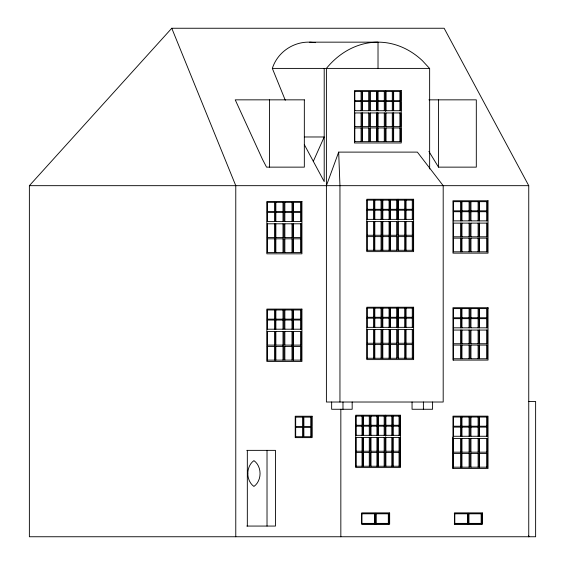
<?xml version="1.0" encoding="UTF-8"?>
<svg xmlns="http://www.w3.org/2000/svg" width="565" height="565" viewBox="0 0 565 565"><rect width="100%" height="100%" fill="white"/><g stroke="black" fill="none" stroke-linecap="round" stroke-linejoin="round"><path stroke-width="0.85" d="M452.961 468.526L452.961 416.151L488.033 416.151L488.033 468.526L452.961 468.526L452.961 437.162M528.748 535.881L528.748 536.75L528.748 185.673L444.132 28.25L171.767 28.25L29.373 185.673L29.373 536.75L535.627 536.75L535.627 401.482L528.36 401.482M326.401 185.673L338.675 152.112L417.366 152.112L443.193 185.673L443.193 402.019L326.401 402.019L326.401 68.407A89.764 72.991 -90 0 1 422.443 60.73L429.555 68.407M313.314 161.329L324.204 136.977L304.507 136.977M285.29 100.245L272.344 68.407C277.351 52.524 293.058 41.612 309.662 42.156L378.02 42.156L378.02 68.407M272.344 68.407L429.64 68.407L429.64 168.921M354.693 91.495L369.609 91.495L369.609 100.655L354.693 100.655M370.301 91.495L377.625 91.495L377.625 100.655L370.301 100.655M377.9 91.495L385.217 91.495L385.217 100.655L377.9 100.655M385.909 91.495L393.233 91.495L393.233 100.655L385.909 100.655M393.508 91.495L400.825 91.495L400.825 100.655L393.508 100.655M428.892 99.843L476.309 99.843L476.309 167.141L438.518 167.141L428.92 151.441M354.693 101.552L369.609 101.552L369.609 110.712L354.693 110.712M370.301 101.552L377.625 101.552L377.625 110.712L370.301 110.712M377.9 101.552L385.217 101.552L385.217 110.712L377.9 110.712M385.909 101.552L393.233 101.552L393.233 110.712L385.909 110.712M393.508 101.552L400.825 101.552L400.825 110.712L393.508 110.712M354.693 112.951L369.609 112.951L369.609 126.617L354.693 126.617M370.301 112.951L377.625 112.951L377.625 126.617L370.301 126.617M377.9 112.951L385.217 112.951L385.217 126.617L377.9 126.617M385.909 112.951L393.233 112.951L393.233 126.617L385.909 126.617M393.508 112.951L400.825 112.951L400.825 126.617L393.508 126.617M354.693 127.958L369.609 127.958L369.609 141.631L354.693 141.631M370.301 127.958L377.625 127.958L377.625 141.631L370.301 141.631M377.9 127.958L385.217 127.958L385.217 141.631L377.9 141.631M385.909 127.958L393.233 127.958L393.233 141.631L385.909 141.631M393.508 127.958L400.825 127.958L400.825 141.631L393.508 141.631M29.373 185.673L528.748 185.673M367.081 200.144L374.397 200.144L374.397 209.304L367.081 209.304M374.68 200.144L381.997 200.144L381.997 209.304L374.68 209.304M382.689 200.144L390.005 200.144L390.005 209.304L382.689 209.304M390.288 200.144L397.605 200.144L397.605 209.304L390.288 209.304M398.297 200.144L405.614 200.144L405.614 209.304L398.297 209.304M405.896 200.144L413.213 200.144L413.213 209.304L405.896 209.304M453.3 201.663L461.499 201.663L461.499 210.823L453.3 210.823M461.838 201.663L470.031 201.663L470.031 210.823L461.838 210.823M470.836 201.663L479.035 201.663L479.035 210.823L470.836 210.823M479.374 201.663L487.567 201.663L487.567 210.823L479.374 210.823M267.196 202.348L275.395 202.348L275.395 211.508L267.196 211.508M275.734 202.348L283.927 202.348L283.927 211.508L275.734 211.508M284.732 202.348L292.931 202.348L292.931 211.508L284.732 211.508M293.27 202.348L301.47 202.348L301.47 211.508L293.27 211.508M367.081 210.201L374.397 210.201L374.397 219.361L367.081 219.361M374.68 210.201L381.997 210.201L381.997 219.361L374.68 219.361M382.689 210.201L390.005 210.201L390.005 219.361L382.689 219.361M390.288 210.201L397.605 210.201L397.605 219.361L390.288 219.361M398.297 210.201L405.614 210.201L405.614 219.361L398.297 219.361M405.896 210.201L413.213 210.201L413.213 219.361L405.896 219.361M453.3 211.72L461.499 211.72L461.499 220.88L453.3 220.88M461.838 211.72L470.031 211.72L470.031 220.88L461.838 220.88M470.836 211.72L479.035 211.72L479.035 220.88L470.836 220.88M479.374 211.72L487.567 211.72L487.567 220.88L479.374 220.88M267.196 212.405L275.395 212.405L275.395 221.565L267.196 221.565M275.734 212.405L283.927 212.405L283.927 221.565L275.734 221.565M284.732 212.405L292.931 212.405L292.931 221.565L284.732 221.565M293.27 212.405L301.47 212.405L301.47 221.565L293.27 221.565M367.081 221.6L374.397 221.6L374.397 235.266L367.081 235.266M374.68 221.6L381.997 221.6L381.997 235.266L374.68 235.266M382.689 221.6L390.005 221.6L390.005 235.266L382.689 235.266M390.288 221.6L397.605 221.6L397.605 235.266L390.288 235.266M398.297 221.6L405.614 221.6L405.614 235.266L398.297 235.266M405.896 221.6L413.213 221.6L413.213 235.266L405.896 235.266M453.3 223.119L461.499 223.119L461.499 236.791L453.3 236.791M461.838 223.119L470.031 223.119L470.031 236.791L461.838 236.791M470.836 223.119L479.035 223.119L479.035 236.791L470.836 236.791M479.374 223.119L487.567 223.119L487.567 236.791L479.374 236.791M267.196 223.804L275.395 223.804L275.395 237.47L267.196 237.47M275.734 223.804L283.927 223.804L283.927 237.47L275.734 237.47M284.732 223.804L292.931 223.804L292.931 237.47L284.732 237.47M293.27 223.804L301.47 223.804L301.47 237.47L293.27 237.47M367.081 236.615L374.397 236.615L374.397 250.281L367.081 250.281M374.68 236.615L381.997 236.615L381.997 250.281L374.68 250.281M382.689 236.615L390.005 236.615L390.005 250.281L382.689 250.281M390.288 236.615L397.605 236.615L397.605 250.281L390.288 250.281M398.297 236.615L405.614 236.615L405.614 250.281L398.297 250.281M405.896 236.615L413.213 236.615L413.213 250.281L405.896 250.281M453.3 238.133L461.499 238.133L461.499 251.799L453.3 251.799M461.838 238.133L470.031 238.133L470.031 251.799L461.838 251.799M470.836 238.133L479.035 238.133L479.035 251.799L470.836 251.799M479.374 238.133L487.567 238.133L487.567 251.799L479.374 251.799M267.196 238.818L275.395 238.818L275.395 252.484L267.196 252.484M275.734 238.818L283.927 238.818L283.927 252.484L275.734 252.484M284.732 238.818L292.931 238.818L292.931 252.484L284.732 252.484M293.27 238.818L301.47 238.818L301.47 252.484L293.27 252.484M367.081 308.13L374.404 308.13L374.404 317.283L367.081 317.283M374.68 308.13L381.997 308.13L381.997 317.283L374.68 317.283M382.689 308.13L390.012 308.13L390.012 317.283L382.689 317.283M390.288 308.13L397.605 308.13L397.605 317.283L390.288 317.283M398.297 308.13L405.621 308.13L405.621 317.283L398.297 317.283M405.896 308.13L413.213 308.13L413.213 317.283L405.896 317.283M453.3 308.603L488.04 308.603M267.196 309.98L275.395 309.98L275.395 319.14L267.196 319.14M275.734 309.98L283.927 309.98L283.927 319.14L275.734 319.14M284.732 309.98L292.931 309.98L292.931 319.14L284.732 319.14M293.27 309.98L301.47 309.98L301.47 319.14L293.27 319.14M453.3 317.763L461.499 317.763L461.499 308.603M461.838 317.763L470.031 317.763L470.031 308.603M470.836 317.763L479.035 317.763L479.035 308.603M479.374 317.763L487.567 317.763L487.567 308.603M367.081 318.187L374.404 318.187L374.404 327.34L367.081 327.34M374.68 318.187L381.997 318.187L381.997 327.34L374.68 327.34M382.689 318.187L390.012 318.187L390.012 327.34L382.689 327.34M390.288 318.187L397.605 318.187L397.605 327.34L390.288 327.34M398.297 318.187L405.621 318.187L405.621 327.34L398.297 327.34M405.896 318.187L413.213 318.187L413.213 327.34L405.896 327.34M453.3 318.66L461.499 318.66L461.499 327.82L453.3 327.82M461.838 318.66L470.031 318.66L470.031 327.82L461.838 327.82M470.836 318.66L479.035 318.66L479.035 327.82L470.836 327.82M479.374 318.66L487.567 318.66L487.567 327.82L479.374 327.82M267.196 320.037L275.395 320.037L275.395 329.197L267.196 329.197M275.734 320.037L283.927 320.037L283.927 329.197L275.734 329.197M284.732 320.037L292.931 320.037L292.931 329.197L284.732 329.197M293.27 320.037L301.47 320.037L301.47 329.197L293.27 329.197M367.081 329.586L374.404 329.586L374.404 343.252L367.081 343.252M374.68 329.586L381.997 329.586L381.997 343.252L374.68 343.252M382.689 329.586L390.012 329.586L390.012 343.252L382.689 343.252M390.288 329.586L397.605 329.586L397.605 343.252L390.288 343.252M398.297 329.586L405.621 329.586L405.621 343.252L398.297 343.252M405.896 329.586L413.213 329.586L413.213 343.252L405.896 343.252M453.3 330.059L461.499 330.059L461.499 343.732L453.3 343.732M461.838 330.059L470.031 330.059L470.031 343.732L461.838 343.732M470.836 330.059L479.035 330.059L479.035 343.732L470.836 343.732M479.374 330.059L487.567 330.059L487.567 343.732L479.374 343.732M267.196 331.436L275.395 331.436L275.395 345.109L267.196 345.109M275.734 331.436L283.927 331.436L283.927 345.109L275.734 345.109M284.732 331.436L292.931 331.436L292.931 345.109L284.732 345.109M293.27 331.436L301.47 331.436L301.47 345.109L293.27 345.109M367.081 344.594L374.404 344.594L374.404 358.259L367.081 358.259M374.68 344.594L381.997 344.594L381.997 358.259L374.68 358.259M382.689 344.594L390.012 344.594L390.012 358.259L382.689 358.259M390.288 344.594L397.605 344.594L397.605 358.259L390.288 358.259M398.297 344.594L405.621 344.594L405.621 358.259L398.297 358.259M405.896 344.594L413.213 344.594L413.213 358.259L405.896 358.259M453.3 345.074L461.499 345.074L461.499 358.74L453.3 358.74M461.838 345.074L470.031 345.074L470.031 358.74L461.838 358.74M470.836 345.074L479.035 345.074L479.035 358.74L470.836 358.74M479.374 345.074L487.567 345.074L487.567 358.74L479.374 358.74M267.196 346.451L275.395 346.451L275.395 360.117L267.196 360.117M275.734 346.451L283.927 346.451L283.927 360.117L275.734 360.117M284.732 346.451L292.931 346.451L292.931 360.117L284.732 360.117M293.27 346.451L301.47 346.451L301.47 360.117L293.27 360.117M356.049 416.115L362.977 416.115L362.977 425.268L356.049 425.268M363.295 416.115L370.223 416.115L370.223 425.268L363.295 425.268M370.93 416.115L385.104 416.115L385.104 425.268L370.93 425.268M385.81 416.115L392.739 416.115L392.739 425.268L385.81 425.268M393.056 416.115L399.985 416.115L399.985 425.268L393.056 425.268M453.3 417.048L461.499 417.048L461.499 426.208L453.3 426.208M461.838 417.048L470.031 417.048L470.031 426.208L461.838 426.208M470.836 417.048L479.035 417.048L479.035 426.208L470.836 426.208M479.374 417.048L487.567 417.048L487.567 426.208L479.374 426.208M295.608 417.139L303.454 417.139L303.454 426.469L295.608 426.469M356.049 426.172L362.977 426.172L362.977 435.325L356.049 435.325M363.295 426.172L370.223 426.172L370.223 435.325L363.295 435.325M370.93 426.172L385.104 426.172L385.104 435.325L370.93 435.325M385.81 426.172L392.739 426.172L392.739 435.325L385.81 435.325M393.056 426.172L399.985 426.172L399.985 435.325L393.056 435.325M453.3 427.105L461.499 427.105L461.499 436.265L453.3 436.265M461.838 427.105L470.031 427.105L470.031 436.265L461.838 436.265M470.836 427.105L479.035 427.105L479.035 436.265L470.836 436.265M479.374 427.105L487.567 427.105L487.567 436.265L479.374 436.265M295.608 427.387L303.454 427.387L303.454 436.717L295.608 436.717M356.049 437.571L362.977 437.571L362.977 451.237L356.049 451.237M363.295 437.571L370.223 437.571L370.223 451.237L363.295 451.237M370.93 437.571L385.104 437.571L385.104 451.237L370.93 451.237M385.81 437.571L392.739 437.571L392.739 451.237L385.81 451.237M393.056 437.571L399.985 437.571L399.985 451.237L393.056 451.237M453.3 438.511L461.499 438.511L461.499 452.177L453.3 452.177M461.838 438.511L470.031 438.511L470.031 452.177L461.838 452.177M470.836 438.511L479.035 438.511L479.035 452.177L470.836 452.177M479.374 438.511L487.567 438.511L487.567 452.177L479.374 452.177M246.799 450.361L275.466 450.361L275.466 526.064L246.799 526.064M356.049 452.579L362.977 452.579L362.977 466.252L356.049 466.252M363.295 452.579L370.223 452.579L370.223 466.252L363.295 466.252M370.93 452.579L385.104 452.579L385.104 466.252L370.93 466.252M385.81 452.579L392.739 452.579L392.739 466.252L385.81 466.252M393.056 452.579L399.985 452.579L399.985 466.252L393.056 466.252M453.3 453.518L461.499 453.518L461.499 467.184L453.3 467.184M461.838 453.518L470.031 453.518L470.031 467.184L461.838 467.184M470.836 453.518L479.035 453.518L479.035 467.184L470.836 467.184M479.374 453.518L487.567 453.518L487.567 467.184L479.374 467.184M454.267 513.324L482.044 513.324L482.044 523.868L454.267 523.868M361.741 513.797L374.609 513.797L374.609 523.395L361.741 523.395M309.662 42.156L315.496 42.643M304.316 144.591L324.204 181.598L324.204 68.407M171.767 28.25L235.774 185.673L235.774 536.75M338.675 152.112L339.953 185.673L339.953 402.019M486.635 201.663L486.635 210.823M486.635 211.72L486.635 220.88M486.635 223.119L486.635 236.791M486.635 238.133L486.635 251.799M486.635 308.603L486.635 317.763M486.635 318.66L486.635 327.82M486.635 330.059L486.635 343.732M486.635 345.074L486.635 358.74M486.635 417.048L486.635 426.208M486.635 427.105L486.635 436.265M486.635 438.511L486.635 452.177M486.635 453.518L486.635 467.184M481.521 513.324L481.521 523.868M479.494 201.663L479.494 210.823M479.494 211.72L479.494 220.88M479.494 223.119L479.494 236.791M479.494 238.133L479.494 251.799M479.494 308.603L479.494 317.763M479.494 318.66L479.494 327.82M479.494 330.059L479.494 343.732M479.494 345.074L479.494 358.74M479.494 417.048L479.494 426.208M479.494 427.105L479.494 436.265M479.494 438.511L479.494 452.177M479.494 453.518L479.494 467.184M478.103 201.663L478.103 210.823M478.103 211.72L478.103 220.88M478.103 223.119L478.103 236.791M478.103 238.133L478.103 251.799M478.103 308.603L478.103 317.763M478.103 318.66L478.103 327.82M478.103 330.059L478.103 343.732M478.103 345.074L478.103 358.74M478.103 417.048L478.103 426.208M478.103 427.105L478.103 436.265M478.103 438.511L478.103 452.177M478.103 453.518L478.103 467.184M470.963 201.663L470.963 210.823M470.963 211.72L470.963 220.88M470.963 223.119L470.963 236.791M470.963 238.133L470.963 251.799M470.963 308.603L470.963 317.763M470.963 318.66L470.963 327.82M470.963 330.059L470.963 343.732M470.963 345.074L470.963 358.74M470.963 417.048L470.963 426.208M470.963 427.105L470.963 436.265M470.963 438.511L470.963 452.177M470.963 453.518L470.963 467.184M469.098 201.663L469.098 210.823M469.098 211.72L469.098 220.88M469.098 223.119L469.098 236.791M469.098 238.133L469.098 251.799M469.098 308.603L469.098 317.763M469.098 318.66L469.098 327.82M469.098 330.059L469.098 343.732M469.098 345.074L469.098 358.74M469.098 417.048L469.098 426.208M469.098 427.105L469.098 436.265M469.098 438.511L469.098 452.177M469.098 453.518L469.098 467.184M468.816 513.324L468.816 523.868M468.343 513.324L468.343 523.868M467.813 513.324L467.813 523.868M461.958 201.663L461.958 210.823M461.958 211.72L461.958 220.88M461.958 223.119L461.958 236.791M461.958 238.133L461.958 251.799M461.958 308.603L461.958 317.763M461.958 318.66L461.958 327.82M461.958 330.059L461.958 343.732M461.958 345.074L461.958 358.74M461.958 417.048L461.958 426.208M461.958 427.105L461.958 436.265M461.958 438.511L461.958 452.177M461.958 453.518L461.958 467.184M460.567 201.663L460.567 210.823M460.567 211.72L460.567 220.88M460.567 223.119L460.567 236.791M460.567 238.133L460.567 251.799M460.567 308.603L460.567 317.763M460.567 318.66L460.567 327.82M460.567 330.059L460.567 343.732M460.567 345.074L460.567 358.74M460.567 417.048L460.567 426.208M460.567 427.105L460.567 436.265M460.567 438.511L460.567 452.177M460.567 453.518L460.567 467.184M454.797 513.324L454.797 523.868M453.427 201.663L453.427 210.823M453.427 211.72L453.427 220.88M453.427 223.119L453.427 236.791M453.427 238.133L453.427 251.799M453.427 308.603L453.427 360.082M453.427 417.048L453.427 426.208M453.427 427.105L453.427 436.265M453.427 438.511L453.427 452.177M453.427 453.518L453.427 467.184M438.518 99.843L438.518 167.141M432.585 402.019L432.585 409.265L412.055 409.265L412.055 402.019M423.39 402.019L423.39 409.265M412.281 200.144L412.281 209.304M412.281 210.201L412.281 219.361M412.281 221.6L412.281 235.266M412.281 236.615L412.281 250.281M412.281 308.13L412.281 327.34M412.281 329.586L412.281 343.252M412.281 344.594L412.281 358.259M406.023 200.144L406.023 209.304M406.023 210.201L406.023 219.361M406.023 221.6L406.023 235.266M406.023 236.615L406.023 250.281M406.03 308.13L406.03 317.283M406.03 318.187L406.03 327.34M406.03 329.586L406.03 343.252M406.03 344.594L406.03 358.259M404.681 200.144L404.681 209.304M404.681 210.201L404.681 219.361M404.681 221.6L404.681 235.266M404.681 236.615L404.681 250.281M404.688 308.13L404.688 327.34M404.688 329.586L404.688 343.252M404.688 344.594L404.688 358.259M399.893 91.495L399.893 100.655M399.893 101.552L399.893 110.712M399.893 112.951L399.893 126.617M399.893 127.958L399.893 141.631M399.052 416.115L399.052 435.325M399.052 437.571L399.052 451.237M399.052 452.579L399.052 466.252M398.431 200.144L398.431 209.304M398.431 210.201L398.431 219.361M398.431 221.6L398.431 235.266M398.431 236.615L398.431 250.281M398.431 308.13L398.431 317.283M398.431 318.187L398.431 327.34M398.431 329.586L398.431 343.252M398.431 344.594L398.431 358.259M398.014 199.247L398.014 220.258M398.021 307.226L398.021 328.244M396.672 200.144L396.672 209.304M396.672 210.201L396.672 219.361M396.672 221.6L396.672 235.266M396.672 236.615L396.672 250.281M396.672 308.13L396.672 327.34M396.672 329.586L396.672 343.252M396.672 344.594L396.672 358.259M393.643 91.495L393.643 100.655M393.643 101.552L393.643 110.712M393.643 112.951L393.643 126.617M393.643 127.958L393.643 141.631M393.134 416.115L393.134 425.268M393.134 426.172L393.134 435.325M393.134 437.571L393.134 451.237M393.134 452.579L393.134 466.252M392.301 91.495L392.301 100.655M392.301 101.552L392.301 110.712M392.301 112.951L392.301 126.617M392.301 127.958L392.301 141.631M391.806 416.115L391.806 435.325M391.806 437.571L391.806 451.237M391.806 452.579L391.806 466.252M390.422 200.144L390.422 209.304M390.422 210.201L390.422 219.361M390.422 221.6L390.422 235.266M390.422 236.615L390.422 250.281M390.422 308.13L390.422 317.283M390.422 318.187L390.422 327.34M390.422 329.586L390.422 343.252M390.422 344.594L390.422 358.259M389.49 200.144L389.49 209.304M389.49 210.201L389.49 219.361M389.49 221.6L389.49 235.266M389.49 236.615L389.49 250.281M389.49 308.13L389.49 327.34M389.49 329.586L389.49 343.252M389.49 344.594L389.49 358.259M389.073 200.144L389.073 209.304M389.073 210.201L389.073 219.361M389.073 221.6L389.073 235.266M389.073 236.615L389.073 250.281M389.08 308.13L389.08 327.34M389.08 329.586L389.08 343.252M389.08 344.594L389.08 358.259M388.671 513.324L388.671 523.868M386.043 91.495L386.043 100.655M386.043 101.552L386.043 110.712M386.043 112.951L386.043 126.617M386.043 127.958L386.043 141.631M385.888 416.115L385.888 425.268M385.888 426.172L385.888 435.325M385.888 437.571L385.888 451.237M385.888 452.579L385.888 466.252M385.634 90.591L385.634 111.609M385.492 415.211L385.492 436.229M384.285 91.495L384.285 100.655M384.285 101.552L384.285 110.712M384.285 112.951L384.285 126.617M384.285 127.958L384.285 141.631M384.172 416.115L384.172 435.325M384.172 437.571L384.172 451.237M384.172 452.579L384.172 466.252M382.823 200.144L382.823 209.304M382.823 210.201L382.823 219.361M382.823 221.6L382.823 235.266M382.823 236.615L382.823 250.281M382.823 308.13L382.823 317.283M382.823 318.187L382.823 327.34M382.823 329.586L382.823 343.252M382.823 344.594L382.823 358.259M381.064 200.144L381.064 209.304M381.064 210.201L381.064 219.361M381.064 221.6L381.064 235.266M381.064 236.615L381.064 250.281M381.064 308.13L381.064 327.34M381.064 329.586L381.064 343.252M381.064 344.594L381.064 358.259M378.253 416.115L378.253 425.268M378.253 426.172L378.253 435.325M378.253 437.571L378.253 451.237M378.253 452.579L378.253 466.252M378.034 91.495L378.034 100.655M378.034 101.552L378.034 110.712M378.034 112.951L378.034 126.617M378.034 127.958L378.034 141.631M377.858 416.115L377.858 425.268M377.858 426.172L377.858 435.325M377.858 437.571L377.858 451.237M377.858 452.579L377.858 466.252M377.102 91.495L377.102 100.655M377.102 101.552L377.102 110.712M377.102 112.951L377.102 126.617M377.102 127.958L377.102 141.631M376.926 416.115L376.926 435.325M376.926 437.571L376.926 451.237M376.926 452.579L376.926 466.252M376.693 91.495L376.693 100.655M376.693 101.552L376.693 110.712M376.693 112.951L376.693 126.617M376.693 127.958L376.693 141.631M375.965 513.324L375.965 523.868M374.969 513.324L374.969 523.868M374.814 200.144L374.814 209.304M374.814 210.201L374.814 219.361M374.814 221.6L374.814 235.266M374.814 236.615L374.814 250.281M374.814 308.13L374.814 317.283M374.814 318.187L374.814 327.34M374.814 329.586L374.814 343.252M374.814 344.594L374.814 358.259M373.465 200.144L373.465 209.304M373.465 210.201L373.465 219.361M373.465 221.6L373.465 235.266M373.465 236.615L373.465 250.281M373.472 308.13L373.472 327.34M373.472 329.586L373.472 343.252M373.472 344.594L373.472 358.259M371.007 416.115L371.007 425.268M371.007 426.172L371.007 435.325M371.007 437.571L371.007 451.237M371.007 452.579L371.007 466.252M370.435 91.495L370.435 100.655M370.435 101.552L370.435 110.712M370.435 112.951L370.435 126.617M370.435 127.958L370.435 141.631M369.291 416.115L369.291 435.325M369.291 437.571L369.291 451.237M369.291 452.579L369.291 466.252M368.677 91.495L368.677 100.655M368.677 101.552L368.677 110.712M368.677 112.951L368.677 126.617M368.677 127.958L368.677 141.631M367.215 200.144L367.215 209.304M367.215 210.201L367.215 219.361M367.215 221.6L367.215 235.266M367.215 236.615L367.215 250.281M367.215 308.13L367.215 317.283M367.215 318.187L367.215 327.34M367.215 329.586L367.215 343.252M367.215 344.594L367.215 358.259M363.373 416.115L363.373 425.268M363.373 426.172L363.373 435.325M363.373 437.571L363.373 451.237M363.373 452.579L363.373 466.252M362.426 91.495L362.426 100.655M362.426 101.552L362.426 110.712M362.426 112.951L362.426 126.617M362.426 127.958L362.426 141.631M362.44 416.115L362.44 435.325M362.44 437.571L362.44 451.237M362.44 452.579L362.44 466.252M362.045 416.115L362.045 435.325M362.045 437.571L362.045 451.237M362.045 452.579L362.045 466.252M362.017 91.495L362.017 100.655M362.017 101.552L362.017 110.712M362.017 112.951L362.017 126.617M362.017 127.958L362.017 141.631M361.084 91.495L361.084 100.655M361.084 101.552L361.084 110.712M361.084 112.951L361.084 126.617M361.084 127.958L361.084 141.631M356.127 416.115L356.127 425.268M356.127 426.172L356.127 435.325M356.127 437.571L356.127 451.237M356.127 452.579L356.127 466.252M354.827 91.495L354.827 100.655M354.827 101.552L354.827 110.712M354.827 112.951L354.827 126.617M354.827 127.958L354.827 141.631M352.172 402.019L352.172 409.265L331.648 409.265L331.648 402.019M342.983 402.019L342.983 409.265M340.836 409.265L340.836 536.75M310.75 417.139L310.75 436.717M302.522 417.139L302.522 436.717M300.538 202.348L300.538 211.508M300.538 212.405L300.538 221.565M300.538 223.804L300.538 237.47M300.538 238.818L300.538 252.484M300.538 309.98L300.538 329.197M300.538 331.436L300.538 360.117M295.679 417.139L295.679 426.469M295.679 427.387L295.679 436.717M293.397 202.348L293.397 211.508M293.397 212.405L293.397 221.565M293.397 223.804L293.397 237.47M293.397 238.818L293.397 252.484M293.397 309.98L293.397 319.14M293.397 320.037L293.397 329.197M293.397 331.436L293.397 345.109M293.397 346.451L293.397 360.117M291.999 202.348L291.999 211.508M291.999 212.405L291.999 221.565M291.999 223.804L291.999 237.47M291.999 238.818L291.999 252.484M291.999 309.98L291.999 329.197M291.999 331.436L291.999 360.117M284.859 202.348L284.859 211.508M284.859 212.405L284.859 221.565M284.859 223.804L284.859 237.47M284.859 238.818L284.859 252.484M284.859 309.98L284.859 319.14M284.859 320.037L284.859 329.197M284.859 331.436L284.859 345.109M284.859 346.451L284.859 360.117M282.994 202.348L282.994 211.508M282.994 212.405L282.994 221.565M282.994 223.804L282.994 237.47M282.994 238.818L282.994 252.484M282.994 309.98L282.994 329.197M282.994 331.436L282.994 360.117M275.854 202.348L275.854 211.508M275.854 212.405L275.854 221.565M275.854 223.804L275.854 237.47M275.854 238.818L275.854 252.484M275.854 309.98L275.854 319.14M275.854 320.037L275.854 329.197M275.854 331.436L275.854 345.109M275.854 346.451L275.854 360.117M274.463 202.348L274.463 211.508M274.463 212.405L274.463 221.565M274.463 223.804L274.463 237.47M274.463 238.818L274.463 252.484M274.463 309.98L274.463 329.197M274.463 331.436L274.463 360.117M269.54 99.843L269.54 167.141M267.323 202.348L267.323 211.508M267.323 212.405L267.323 221.565M267.323 223.804L267.323 237.47M267.323 238.818L267.323 252.484M267.323 309.98L267.323 319.14M267.323 320.037L267.323 329.197M267.323 331.436L267.323 345.109M267.323 346.451L267.323 360.117M267.019 450.361L267.019 526.064M247.329 450.361L247.329 526.064M401.242 90.591L354.417 90.591L354.417 142.973L401.242 142.973L401.242 90.591M304.337 99.843L235.231 99.843L262.527 159.443L266.546 167.141L304.337 167.141L304.337 99.843M413.629 199.247L366.798 199.247L366.798 251.623L413.622 251.623L413.629 199.247M488.033 200.766L452.961 200.766L452.961 253.141L488.033 253.141L488.033 200.766M301.929 201.451L266.857 201.451L266.857 253.826L301.929 253.826L301.929 201.451M413.629 307.226L366.805 307.226L366.805 359.608L413.629 359.608L413.629 307.226M488.033 307.706L452.961 307.706L452.961 360.082L488.04 360.082L488.033 307.706M301.936 309.083L266.857 309.083L266.857 361.459L301.936 361.459L301.936 309.083M400.38 415.211L355.731 415.211L355.731 467.594L400.38 467.594L400.38 415.211M312.127 416.228L295.227 416.228L295.227 437.635L312.127 437.635L312.127 416.228M311.682 417.139L303.836 417.139L303.899 426.469L311.682 426.469L311.682 417.139M311.682 427.387L303.836 427.387L303.899 436.717L311.682 436.717L311.682 427.387M389.645 512.978L361.586 512.978L361.586 524.214L389.645 524.214L389.645 512.978M482.489 512.978L454.43 512.978L454.43 524.214L482.489 524.214L482.489 512.978M389.2 513.324L361.953 513.324L361.953 523.868L389.2 523.868L389.2 513.324M388.325 513.797L375.873 513.797L375.873 523.395L388.325 523.395L388.325 513.797M467.46 513.797L454.592 513.797L454.592 523.395L467.46 523.395L467.46 513.797M481.168 513.797L468.717 513.797L468.717 523.395L481.168 523.395L481.168 513.797M375.492 523.868L375.492 513.324L375.443 523.868M247.809 473.534A14.803 12.034 -90 0 0 253.932 486.43A14.803 12.034 90 0 0 260.062 473.534A14.803 12.034 90 0 0 253.932 460.637A14.803 12.034 -90 0 0 247.809 473.534"/></g></svg>
